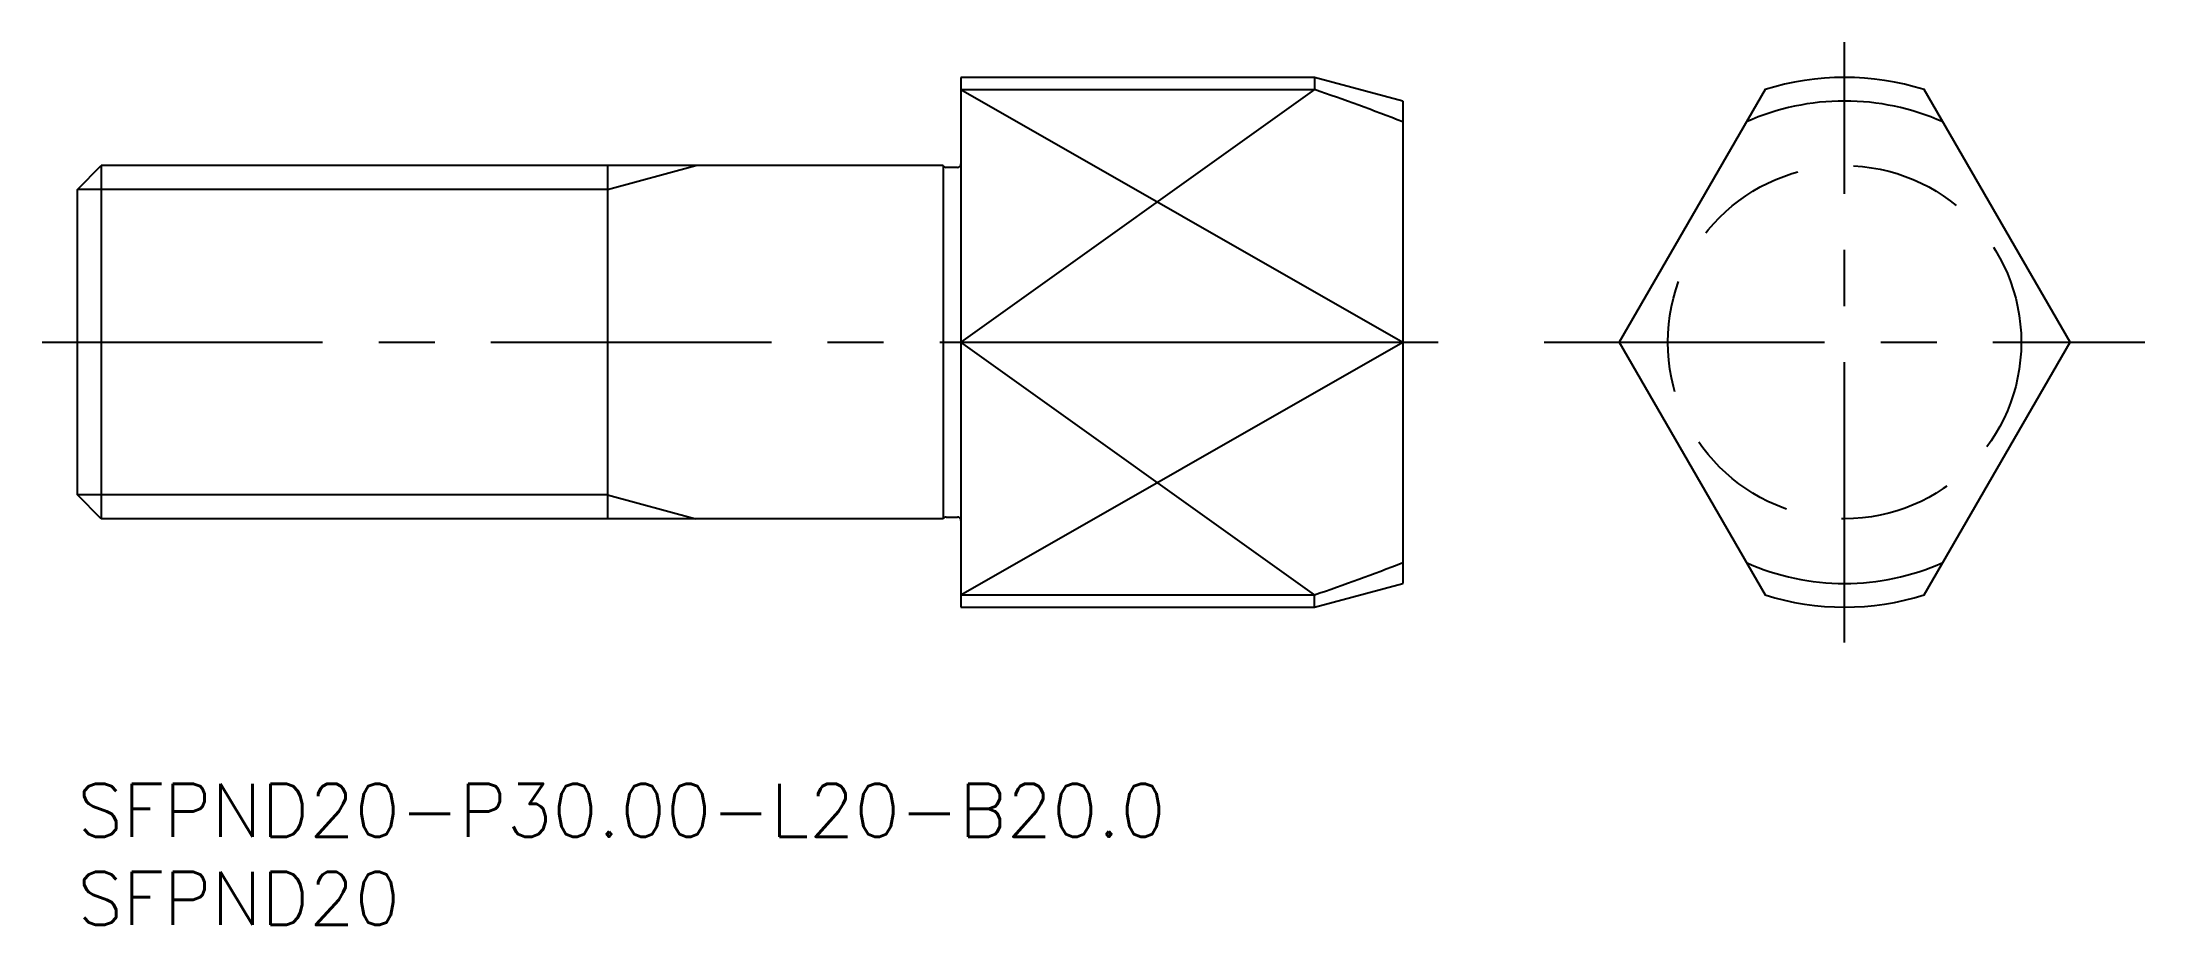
# Model space of a CAD drawing. Extents: x -2 to 117, y -8 to 42.
import ezdxf

# ---------------------------------------------------------------- set-up
doc = ezdxf.new("R2010")
doc.units = 0
doc.header["$LTSCALE"] = 0.5
doc.linetypes.add('CENTER', pattern=[50.8, 31.75, -6.35, 6.35, -6.35])
doc.linetypes.add('DASHED', pattern=[19.05, 12.7, -6.35])
for name, color, linetype in [('MSM_CENTER', 1, 'CENTER'), ('MSM_CONTINUOUS', 7, 'CONTINUOUS'), ('MSM_DASHED', 4, 'DASHED'), ('MSM_NARROW', 5, 'CONTINUOUS'), ('MSM_PART_NUMBER', 7, 'CONTINUOUS')]:
    doc.layers.add(name, color=color, linetype=linetype)
doc.styles.get("Standard").update_dxf_attribs({"font": 'txt.shx', "height": 1, "bigfont": 'bigfont.shx'})

# ---------------------------------------------------------------- blocks, each defined once
blk = doc.blocks.new('*U17')
at = {"layer": 'MSM_PART_NUMBER'}
blk.add_text('SFPND20-P30.00-L20-B20.0', height=3, dxfattribs=at).set_placement((0, -3))
blk = doc.blocks.new('*U18')
at = {"layer": 'MSM_PART_NUMBER'}
blk.add_text('SFPND20', height=3, dxfattribs=at).set_placement((0, -8))

msp = doc.modelspace()

# ---------------------------------------------------------------- linework, layer by layer
at = {"layer": 'MSM_CENTER'}
for p, q in [((100, 8), (100, 42)), ((-2, 25), (77, 25)), ((83, 25), (117, 25))]:
    msp.add_line(p, q, dxfattribs=at)
at = {"layer": 'MSM_CONTINUOUS'}
for p, q in [((70, 40), (50, 40)), ((50, 40), (50, 10)), ((50, 39.31), (70, 39.31)), ((75, 38.66), (70, 40)), ((70, 40), (70, 39.31)), ((95.5, 39.31), (87.24, 25)), ((112.76, 25), (104.5, 39.31)), ((75, 38.66), (75, 11.34)), ((0, 33.65), (1.35, 35)), ((49, 35), (1.35, 35)), ((1.35, 35), (1.35, 15)), ((30, 35), (30, 15)), ((49, 35), (49, 15)), ((49.8, 34.9), (49.17, 34.9)), ((0, 16.35), (0, 33.65)), ((50, 25), (75, 25)), ((87.24, 25), (95.5, 10.69)), ((104.5, 10.69), (112.76, 25)), ((1.35, 15), (0, 16.35)), ((49, 15), (1.35, 15)), ((49.17, 15.1), (49.8, 15.1)), ((70, 10), (75, 11.34)), ((50, 10.69), (70, 10.69)), ((50, 10), (70, 10)), ((70, 10), (70, 10.69))]:
    msp.add_line(p, q, dxfattribs=at)
for centre, radius, start, end in [((27.71, -83.98), 130.34, 68.7268, 71.0676), ((100, 25), 15, 72.5424, 107.4576), ((100, 25), 13.66, 65.998, 114.002), ((49.17, 35.1), 0.2, 210, 270), ((49.8, 35.1), 0.2, 270, 0), ((49.17, 14.9), 0.2, 90, 150), ((49.8, 14.9), 0.2, 0, 90), ((27.71, 133.98), 130.34, 288.9324, 291.2732), ((100, 25), 13.66, 245.998, 294.002), ((100, 25), 15, 252.5424, 287.4576)]:
    msp.add_arc(centre, radius, start, end, dxfattribs=at)
at = {"layer": 'MSM_DASHED'}
msp.add_circle((100, 25), 10, dxfattribs=at)
at = {"layer": 'MSM_NARROW'}
for p, q in [((50, 39.31), (75, 25)), ((70, 39.31), (50, 25)), ((30, 33.65), (35, 35)), ((30, 33.65), (0, 33.65)), ((50, 10.69), (75, 25)), ((70, 10.69), (50, 25)), ((30, 16.35), (0, 16.35)), ((30, 16.35), (35, 15))]:
    msp.add_line(p, q, dxfattribs=at)

# ---------------------------------------------------------------- block references
at = {"layer": 'MSM_CONTINUOUS'}
for name in ['*U17', '*U18']:
    msp.add_blockref(name, (0, 0), dxfattribs=at)

doc.saveas('drawing.dxf')
